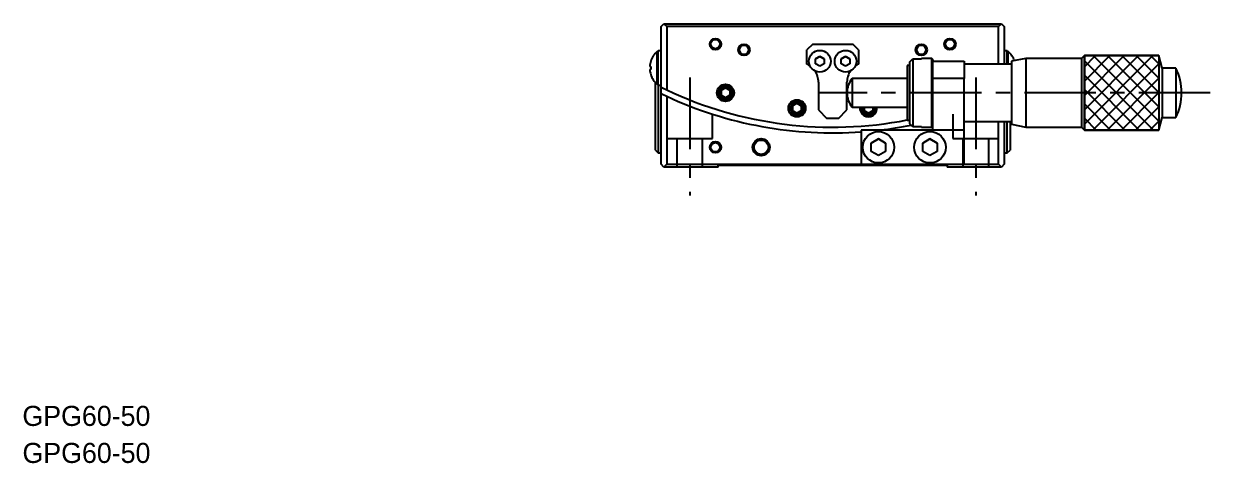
# Model space of a CAD drawing. Extents: x -6 to 364, y -8 to 256.
# Drawn here: x -5.9 to 201.5, y -8.2 to 68.5 of the extents above; entities that cross this region are included whole.
import ezdxf

# ---------------------------------------------------------------- set-up
doc = ezdxf.new("R2010")
doc.units = 0
doc.header["$LTSCALE"] = 10
doc.linetypes.add('CENTER', pattern=[2, 1.25, -0.25, 0.25, -0.25])
doc.linetypes.add('DASHED', pattern=[3.5, 2, -1.5])
doc.layers.get('0').update_dxf_attribs({"linetype": 'CONTINUOUS'})
doc.layers.add('CENTER', color=1, linetype='CENTER')
doc.styles.get("Standard").update_dxf_attribs({"font": 'FGP教科書体NT-M'})

msp = doc.modelspace()

# ---------------------------------------------------------------- linework, layer by layer
at = {"color": 7, "linetype": 'CONTINUOUS'}
for p, q in [((105.490839, 68), (105.990839, 68.5)), ((105.990839, 68.5), (106.490839, 68)), ((105.990839, 68.5), (164.990839, 68.5)), ((164.490839, 68), (164.990839, 68.5)), ((164.990839, 68.5), (165.490839, 68)), ((105.490839, 57.425415), (105.490839, 68)), ((106.490839, 68), (106.490839, 56.943903)), ((164.490839, 68), (106.490839, 68)), ((164.490839, 61.45), (164.490839, 68)), ((165.490839, 68), (165.490839, 61.45)), ((131.990839, 64.95), (130.990839, 63.95)), ((131.990839, 64.95), (138.990839, 64.95)), ((139.990839, 63.95), (138.990839, 64.95)), ((104.831284, 57.94), (104.831284, 63.64)), ((104.990839, 63.64), (104.831284, 63.64)), ((104.990839, 57.79), (104.990839, 63.79)), ((104.990839, 63.64), (104.990839, 63.79)), ((105.490839, 63.79), (104.990839, 63.79)), ((130.990839, 61.442278), (130.990839, 63.95)), ((132.490839, 62.383013), (133.240839, 62.816025)), ((133.240839, 62.816025), (132.490839, 62.383013)), ((132.490839, 61.516987), (132.490839, 62.383013)), ((133.240839, 62.816025), (133.990839, 62.383013)), ((133.990839, 62.383013), (133.240839, 62.816025)), ((133.990839, 62.383013), (133.990839, 61.516987)), ((136.990839, 62.383013), (137.740839, 62.816025)), ((137.740839, 62.816025), (136.990839, 62.383013)), ((136.990839, 61.516987), (136.990839, 62.383013)), ((137.740839, 62.816025), (138.490839, 62.383013)), ((138.490839, 62.383013), (137.740839, 62.816025)), ((138.490839, 62.383013), (138.490839, 61.516987)), ((139.990839, 63.95), (139.990839, 61.442278)), ((148.990839, 61.858327), (149.490839, 62.36608)), ((149.490839, 62.36608), (149.490839, 50.53392)), ((149.490839, 62.36608), (150.990839, 62.36608)), ((150.990839, 62.36608), (150.990839, 62.45)), ((152.790839, 62.45), (150.990839, 62.45)), ((152.790839, 50.45), (152.790839, 62.45)), ((152.990839, 62.25), (152.790839, 62.45)), ((152.990839, 62.25), (152.990839, 61.95)), ((165.990839, 63.79), (165.490839, 63.79)), ((165.990839, 63.64), (165.990839, 63.79)), ((165.990839, 61.45), (165.990839, 63.79)), ((166.150394, 63.64), (165.990839, 63.64)), ((166.150394, 61.45), (166.150394, 63.64)), ((169.240838, 62.449996), (166.740839, 61.949997)), ((169.240838, 62.449996), (169.240838, 50.450004)), ((178.990843, 62.449996), (169.240838, 62.449996)), ((179.490845, 62.949999), (178.990843, 62.449996)), ((178.990843, 62.449996), (178.990843, 50.450004)), ((179.490845, 62.949999), (179.490845, 49.950001)), ((192.490846, 62.949999), (179.490845, 62.949999)), ((179.490845, 62.949999), (192.490846, 62.949999)), ((179.490845, 49.950001), (179.490845, 62.949999)), ((192.490846, 62.949999), (192.490846, 49.950001)), ((193.080334, 60.75), (192.490846, 62.949999)), ((192.490846, 62.949999), (192.490846, 49.950001)), ((103.509154, 61.05), (103.685396, 61.05)), ((103.685396, 60.53), (103.509154, 60.53)), ((103.509154, 60.53), (103.685396, 60.53)), ((103.6771, 61.949154), (103.685396, 61.945108)), ((103.6771, 61.949154), (103.685396, 61.945108)), ((103.685396, 61.05), (103.685396, 60.53)), ((133.240839, 61.083975), (132.490839, 61.516987)), ((133.990839, 61.516987), (133.240839, 61.083975)), ((137.740839, 61.083975), (136.990839, 61.516987)), ((138.490839, 61.516987), (137.740839, 61.083975)), ((148.490839, 61.2), (148.490839, 51.7)), ((148.990839, 61.2), (148.490839, 61.2)), ((148.990839, 51.041673), (148.990839, 61.858327)), ((152.990839, 58.95), (152.990839, 61.95)), ((152.990839, 61.95), (158.490839, 61.95)), ((158.490839, 61.95), (158.490839, 58.95)), ((166.740839, 61.45), (158.490839, 61.45)), ((166.740839, 61.949997), (166.740839, 50.950003)), ((193.080334, 60.75), (193.080334, 52.15)), ((195.490845, 60.75), (193.080334, 60.75)), ((195.490845, 60.75), (195.490845, 52.15)), ((103.685396, 59.634892), (103.6771, 59.630846)), ((103.685396, 59.634892), (103.6771, 59.630846)), ((104.490839, 46.45), (104.490839, 58.260178)), ((132.990839, 58.28), (132.990839, 53.45)), ((137.990839, 53.45), (137.990839, 58.28)), ((138.868348, 58.949996), (138.868348, 53.950004)), ((148.490839, 58.949996), (138.868348, 58.949996)), ((152.990839, 49.95), (152.990839, 58.95)), ((158.490839, 58.95), (152.990839, 58.95)), ((158.490839, 49.95), (158.490839, 58.95)), ((104.831284, 57.94), (104.990839, 57.94)), ((104.990839, 57.79), (104.990839, 57.94)), ((104.990839, 57.79), (105.490839, 57.79)), ((104.990839, 57.79), (104.990839, 45.95)), ((105.490839, 56.313054), (105.490839, 57.425415)), ((105.490839, 44), (105.490839, 56.313054)), ((115.990839, 56.883013), (116.740839, 57.316025)), ((116.740839, 57.316025), (115.990839, 56.883013)), ((115.990839, 56.016987), (115.990839, 56.883013)), ((115.990839, 56.883013), (115.990839, 56.016987)), ((116.740839, 55.583975), (115.990839, 56.016987)), ((116.740839, 57.316025), (117.490839, 56.883013)), ((117.490839, 56.016987), (116.740839, 55.583975)), ((117.490839, 56.883013), (117.490839, 56.016987)), ((106.490839, 55.840097), (106.490839, 44)), ((128.490839, 54.183013), (129.240839, 54.616025)), ((129.240839, 54.616025), (128.490839, 54.183013)), ((128.490839, 53.316987), (128.490839, 54.183013)), ((128.490839, 54.183013), (128.490839, 53.316987)), ((129.240839, 54.616025), (129.990839, 54.183013)), ((129.990839, 54.183013), (129.990839, 53.316987)), ((138.868348, 53.950004), (148.490839, 53.950004)), ((140.990839, 53.316987), (140.990839, 53.950004)), ((140.990839, 53.950004), (140.990839, 53.316987)), ((142.490839, 53.950004), (142.490839, 53.316987)), ((129.240839, 52.883975), (128.490839, 53.316987)), ((129.990839, 53.316987), (129.240839, 52.883975)), ((132.990839, 53.45), (134.490839, 51.95)), ((136.490839, 51.95), (134.490839, 51.95)), ((136.490839, 51.95), (137.990839, 53.45)), ((141.740839, 52.883975), (140.990839, 53.316987)), ((142.490839, 53.316987), (141.740839, 52.883975)), ((192.490846, 49.950001), (193.080334, 52.15)), ((193.080334, 52.15), (195.490845, 52.15)), ((134.329909, 50.464287), (134.327277, 50.480414)), ((134.765265, 50.459644), (134.766289, 50.476733)), ((138.005151, 50.518043), (138.008576, 50.497907)), ((138.609424, 50.53313), (138.607529, 50.544378)), ((140.490839, 49.95), (140.490839, 43.95)), ((152.990839, 49.95), (140.490839, 49.95)), ((148.490839, 51.7), (148.990839, 51.7)), ((149.490839, 50.53392), (148.990839, 51.041673)), ((150.990839, 50.53392), (149.490839, 50.53392)), ((150.990839, 50.45), (150.990839, 50.53392)), ((150.990839, 50.45), (152.790839, 50.45)), ((152.790839, 50.45), (152.990839, 50.65)), ((158.490839, 49.95), (152.990839, 49.95)), ((158.490839, 51.45), (166.740839, 51.45)), ((158.490839, 43.95), (158.490839, 49.95)), ((164.490839, 44), (164.490839, 51.45)), ((165.490839, 51.45), (165.490839, 44)), ((165.990839, 45.95), (165.990839, 51.45)), ((166.490839, 51.45), (166.490839, 46.45)), ((166.740839, 50.950003), (169.240838, 50.450004)), ((169.240838, 50.450004), (178.990843, 50.450004)), ((178.990843, 50.450004), (179.490845, 49.950001)), ((179.490845, 49.950001), (192.490846, 49.950001)), ((192.490846, 49.950001), (179.490845, 49.950001)), ((142.240839, 47.671688), (143.490839, 48.393376)), ((143.490839, 48.393376), (142.240839, 47.671688)), ((143.490839, 48.393376), (144.740839, 47.671688)), ((144.740839, 47.671688), (143.490839, 48.393376)), ((151.240839, 47.671688), (152.490839, 48.393376)), ((152.490839, 48.393376), (151.240839, 47.671688)), ((152.490839, 48.393376), (153.740839, 47.671688)), ((153.740839, 47.671688), (152.490839, 48.393376)), ((104.490839, 46.45), (104.990839, 45.95)), ((104.990839, 45.95), (105.490839, 45.95)), ((142.240839, 46.228312), (142.240839, 47.671688)), ((143.490839, 45.506624), (142.240839, 46.228312)), ((144.740839, 46.228312), (143.490839, 45.506624)), ((144.740839, 47.671688), (144.740839, 46.228312)), ((151.240839, 46.228312), (151.240839, 47.671688)), ((152.490839, 45.506624), (151.240839, 46.228312)), ((153.740839, 46.228312), (152.490839, 45.506624)), ((153.740839, 47.671688), (153.740839, 46.228312)), ((165.490839, 45.95), (165.990839, 45.95)), ((165.990839, 45.95), (166.490839, 46.45)), ((105.990839, 43.5), (105.490839, 44)), ((106.490839, 44), (105.990839, 43.5)), ((106.490839, 44), (140.490839, 44)), ((115.490839, 43.8), (155.490839, 43.8)), ((115.490839, 43.5), (115.490839, 43.8)), ((158.490839, 43.95), (140.490839, 43.95)), ((155.490839, 43.8), (155.490839, 43.5)), ((158.490839, 44), (164.490839, 44)), ((164.990839, 43.5), (164.490839, 44)), ((165.490839, 44), (164.990839, 43.5)), ((115.490839, 43.5), (105.990839, 43.5)), ((164.990839, 43.5), (155.490839, 43.5))]:
    msp.add_line(p, q, dxfattribs=at)
at = {"color": 3, "linetype": 'CONTINUOUS'}
for p, q in [((179.490845, 60.990845), (181.449999, 62.949999)), ((179.490845, 58.490845), (183.949999, 62.949999)), ((179.490845, 55.990845), (186.449999, 62.949999)), ((179.490845, 53.490845), (188.949999, 62.949999)), ((179.490845, 50.990845), (191.449999, 62.949999)), ((181.050001, 62.949999), (192.490846, 51.509154)), ((183.550001, 62.949999), (192.490846, 54.009154)), ((186.050001, 62.949999), (192.490846, 56.509154)), ((188.550001, 62.949999), (192.490846, 59.009154)), ((191.050001, 62.949999), (192.490846, 61.509154)), ((179.490845, 62.009155), (191.549999, 49.950001)), ((180.950001, 49.950001), (192.490846, 61.490846)), ((179.490845, 59.509155), (189.049999, 49.950001)), ((183.450001, 49.950001), (192.490846, 58.990846)), ((179.490845, 57.009155), (186.549999, 49.950001)), ((185.950001, 49.950001), (192.490846, 56.490846)), ((179.490845, 54.509155), (184.049999, 49.950001)), ((188.450001, 49.950001), (192.490846, 53.990846)), ((179.490845, 52.009155), (181.549999, 49.950001)), ((190.950001, 49.950001), (192.490846, 51.490846))]:
    msp.add_line(p, q, dxfattribs=at)
at = {"color": 3, "linetype": 'DASHED'}
for p, q in [((114.490839, 48.5), (114.490839, 52.72355)), ((156.490839, 52.723293), (156.490839, 48.5)), ((106.490839, 48.5), (114.490839, 48.5)), ((108.240839, 48.5), (108.240839, 43.5)), ((112.740839, 43.5), (112.740839, 48.5)), ((156.490839, 48.5), (164.490839, 48.5)), ((158.240839, 48.5), (158.240839, 43.5)), ((162.740839, 48.5), (162.740839, 43.5))]:
    msp.add_line(p, q, dxfattribs=at)
at = {"color": 3, "linetype": 'CONTINUOUS'}
for centre, radius in [((114.990839, 64.95), 1), ((119.990839, 63.95), 1), ((150.990839, 63.95), 1), ((155.990839, 64.95), 1), ((116.740839, 56.45), 1.5), ((129.240839, 53.75), 1.5), ((114.990839, 46.95), 1), ((122.990839, 46.95), 1.5)]:
    msp.add_circle(centre, radius, dxfattribs=at)
at = {"color": 7, "linetype": 'CONTINUOUS'}
for centre, radius in [((114.990839, 64.95), 0.8), ((119.990839, 63.95), 0.8), ((150.990839, 63.95), 0.8), ((155.990839, 64.95), 0.8), ((133.240839, 61.95), 1.9), ((137.740839, 61.95), 1.9), ((116.740839, 56.45), 1.25), ((116.740839, 56.45), 1), ((129.240839, 53.75), 1.25), ((129.240839, 53.75), 1), ((114.990839, 46.95), 0.8), ((122.990839, 46.95), 1.25), ((143.490839, 46.95), 2.75), ((152.490839, 46.95), 2.75)]:
    msp.add_circle(centre, radius, dxfattribs=at)
for centre, radius, start, end in [((107.190839, 60.79), 3.7, 129.621835, 161.74269), ((163.790839, 60.79), 3.7, 19.998385, 50.378165), ((107.190839, 60.79), 3.690854, 161.761995, 175.960487), ((107.190839, 60.79), 3.690854, 184.039513, 198.238005), ((129.490839, 58.28), 3.5, 54.381029, 64.623066), ((129.490839, 58.28), 3.5, 0, 34.38353), ((141.490839, 58.28), 3.5, 145.61647, 180), ((141.490839, 58.28), 3.5, 115.376934, 125.618971), ((186.745844, 56.449998), 9.745001, 333.816215, 26.183798), ((107.190839, 60.79), 3.7, 198.25731, 230.378165), ((141.990843, 56.449997), 3.999997, 141.317795, 180), ((135.490839, 118.45), 68, 243.821031, 244.756218), ((135.490839, 118.45), 69, 244.228538, 245.147111), ((135.490839, 118.45), 68, 244.756218, 281.02145), ((141.990843, 56.449997), 3.999997, 180, 218.682173), ((135.490839, 118.45), 69, 245.147111, 274.15551), ((141.740839, 53.75), 1.25, 170.792918, 0), ((141.740839, 53.75), 1, 168.462807, 0), ((141.740839, 53.75), 1, 0, 11.537193), ((141.740839, 53.75), 1.25, 0, 9.207082), ((135.490839, 118.45), 69, 276.901773, 281.449761)]:
    msp.add_arc(centre, radius, start, end, dxfattribs=at)
at = {"color": 3, "linetype": 'CONTINUOUS'}
msp.add_arc((141.740839, 53.75), 1.5, 172.33759, 7.66241, dxfattribs=at)
at = {"layer": 'CENTER', "color": 1, "linetype": 'CENTER'}
for p, q in [((110.490839, 59.138259), (110.490839, 38.5)), ((160.490839, 59.138259), (160.490839, 38.5)), ((201.490846, 56.45), (132.990839, 56.45))]:
    msp.add_line(p, q, dxfattribs=at)

# ---------------------------------------------------------------- texts
at = {"color": 7}
for p in [(-6.15307, -1.69109), (-6.141084, -8.152559)]:
    msp.add_text('GPG60-50', height=3.5, dxfattribs=at).set_placement(p)

doc.saveas('drawing.dxf')
